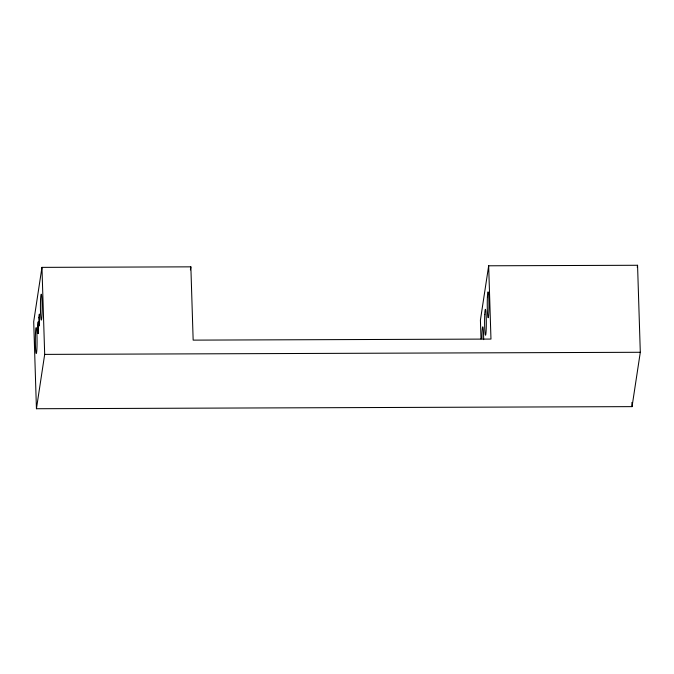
<?xml version="1.0" encoding="UTF-8"?>
<svg xmlns="http://www.w3.org/2000/svg" width="674" height="674" viewBox="0 0 674 674"><rect width="100%" height="100%" fill="white"/><g stroke="black" fill="none" stroke-linecap="round" stroke-linejoin="round"><path stroke-width="1.01" d="M488.667 265.792L490.967 339.073L193.16 340.126L190.86 266.845L41.956 267.367L33.7 321.717L36.438 408.73L632.044 406.633L640.3 352.283L637.562 265.27L488.667 265.792L480.41 320.133L481 338.98M36.438 408.73L44.686 354.389L41.956 267.367M190.388 269.92L190.86 266.845M637.25 267.317L637.562 265.27M44.686 354.389L640.3 352.283M631.917 402.437L632.044 406.633M481.952 338.163A12.932 0.851 89.8 0 1 482.803 326.831A12.932 0.851 89.8 0 1 483.654 339.637M37.786 325.5L38.132 333.655L38.191 321.81L37.786 325.5M38.966 317.732L39.311 325.896L39.362 314.05L38.966 317.732M484.749 314.488A12.932 0.851 89.8 0 0 485.398 335.113A12.932 0.851 89.8 0 0 486.224 317.227A12.932 0.851 89.8 0 0 484.749 314.488M487.403 297.023A12.932 0.851 89.8 0 0 488.052 317.648A12.932 0.851 89.8 0 0 488.877 299.762A12.932 0.851 89.8 0 0 487.403 297.023M35.503 332.754A12.932 0.851 89.8 0 0 36.152 353.378A12.932 0.851 89.8 0 0 36.977 335.5A12.932 0.851 89.8 0 0 35.503 332.754M40.575 299.374A12.932 0.851 89.8 0 0 41.224 319.998A12.932 0.851 89.8 0 0 42.049 302.112A12.932 0.851 89.8 0 0 40.575 299.374"/></g></svg>
